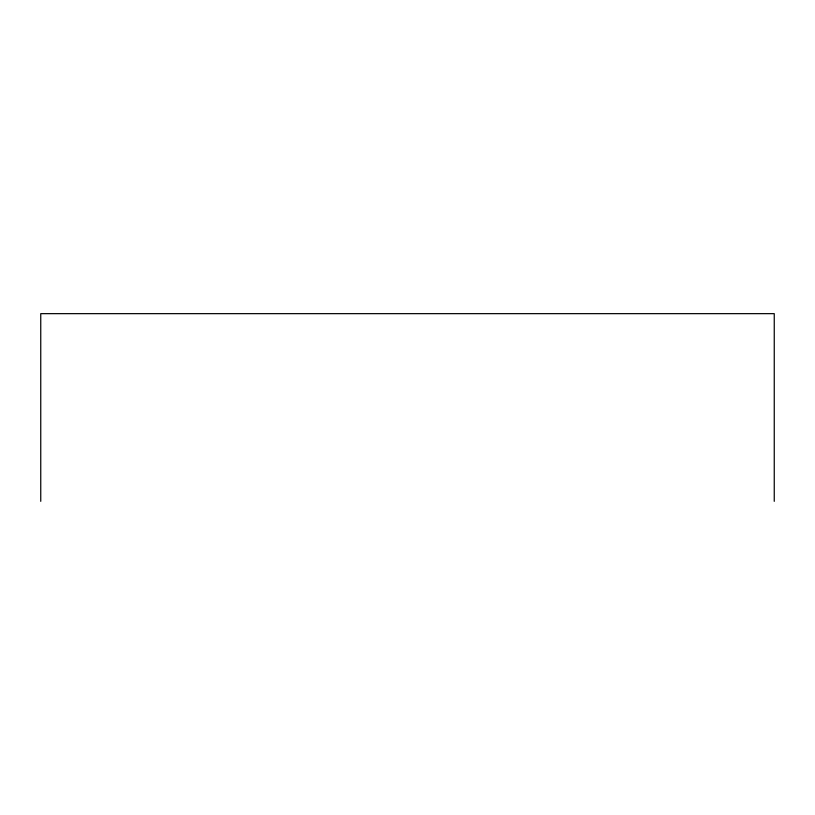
<?xml version="1.0" encoding="UTF-8"?>
<svg xmlns="http://www.w3.org/2000/svg" width="815" height="815" viewBox="0 0 815 815"><rect width="100%" height="100%" fill="white"/><g stroke="black" fill="none" stroke-linecap="round" stroke-linejoin="round"><path stroke-width="1.22" d="M774.25 501.347L774.25 313.653L40.75 313.653L40.75 501.347"/></g></svg>
